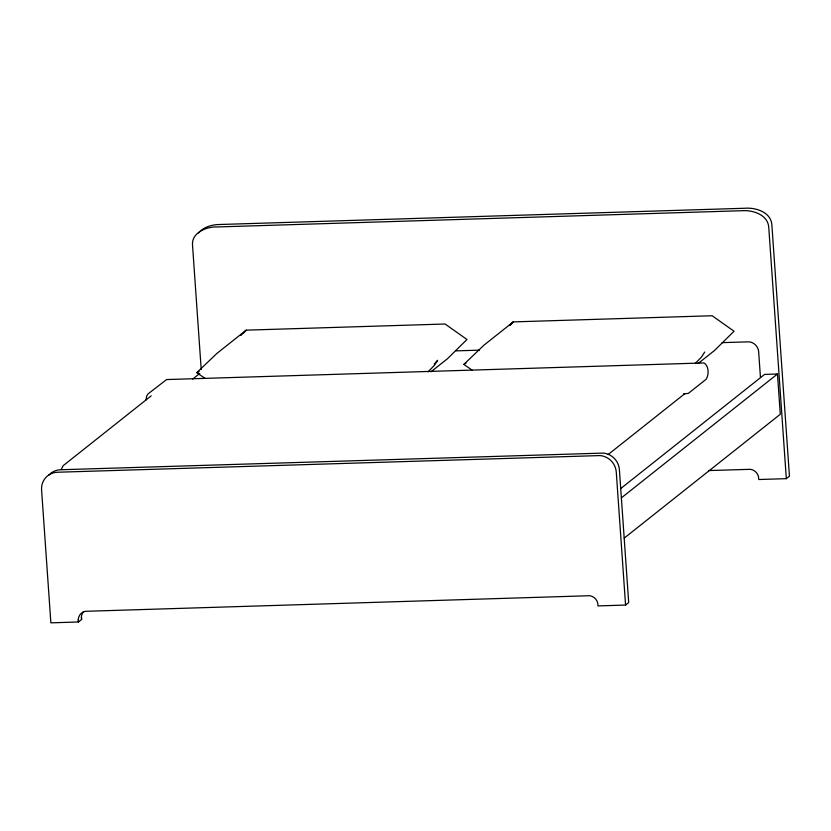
<?xml version="1.0" encoding="UTF-8"?>
<svg xmlns="http://www.w3.org/2000/svg" width="831" height="831" viewBox="0 0 831 831"><rect width="100%" height="100%" fill="white"/><g stroke="black" fill="none" stroke-linecap="round" stroke-linejoin="round"><path stroke-width="1.25" d="M146.038 399.908L146.651 396.117L148.032 393.904L166.584 379.559L703.961 362.929C709.03 365.848 709.155 374.916 705.997 379.372L688.307 393.406L683.56 393.842M61.39 469.048L63.301 465.578L151.211 395.816M704.709 352.032L701.478 357.081L695.152 363.562M198.547 233.002C203.803 226.749 212.404 224.495 220.298 224.484L744.784 208.259C755.649 207.324 771.085 212.134 771.874 224.91L789.45 476.184L786.323 478.656L758.724 479.518L758.485 476.672A9.401 9.027 51.6 0 0 750.455 469.318L708.76 470.564M434.239 364.071L437.636 360.29L434.405 365.339L428.079 371.821M243.587 332.888L246.205 330.156L445.084 324.007L466.98 339.495L447.504 358.701L430.988 371.81M509.777 325.534L513.278 321.898L712.157 315.749L734.043 331.237L714.577 350.443L698.05 363.552M240.876 335.433L246.205 330.156L216.829 353.476L196.781 372.683L204.956 378.313M509.725 325.42L513.278 321.898L483.902 345.208L463.854 364.425L472.018 370.055M192.688 379.071L199.783 373.441M81.428 617.059L81.594 619.5L78.478 621.983L50.868 622.835L41.602 490.217A17.43 16.734 51.6 0 1 57.63 472.237L600.096 455.565A17.43 16.734 51.6 0 1 616.301 472.434L625.566 605.061L597.967 605.913L597.728 603.067A9.401 9.027 51.6 0 0 589.698 595.713L85.281 611.315A9.401 9.027 51.6 0 0 78.311 619.126L78.478 621.983L78.301 619.531M608.157 454.526L684.941 393.593M620.643 488.628L764.582 374.407L777.473 374.012L780.288 414.264L624.185 538.135M621.37 497.883L777.473 374.012M625.566 605.061L628.693 602.579L619.417 469.962A17.43 16.734 51.6 0 0 603.223 453.092L60.756 469.754A17.43 16.734 51.6 0 0 48.821 475.155M198.931 371.374L196.781 372.683A708.614 115.738 -4 0 0 198.651 371.634M463.854 364.425L466.004 363.116M456.167 350.869L479.518 350.142M722.108 342.642L748.056 341.842C753.437 341.645 758.288 346.319 758.651 351.648L760.448 377.357M81.594 619.5L81.438 616.654A9.401 9.027 51.6 0 1 83.64 611.574M786.323 478.656L768.758 227.382C767.969 214.606 752.522 209.807 741.657 210.731L217.182 226.956C206.587 226.551 191.41 232.514 192.522 245.207L201.216 369.556"/></g></svg>
